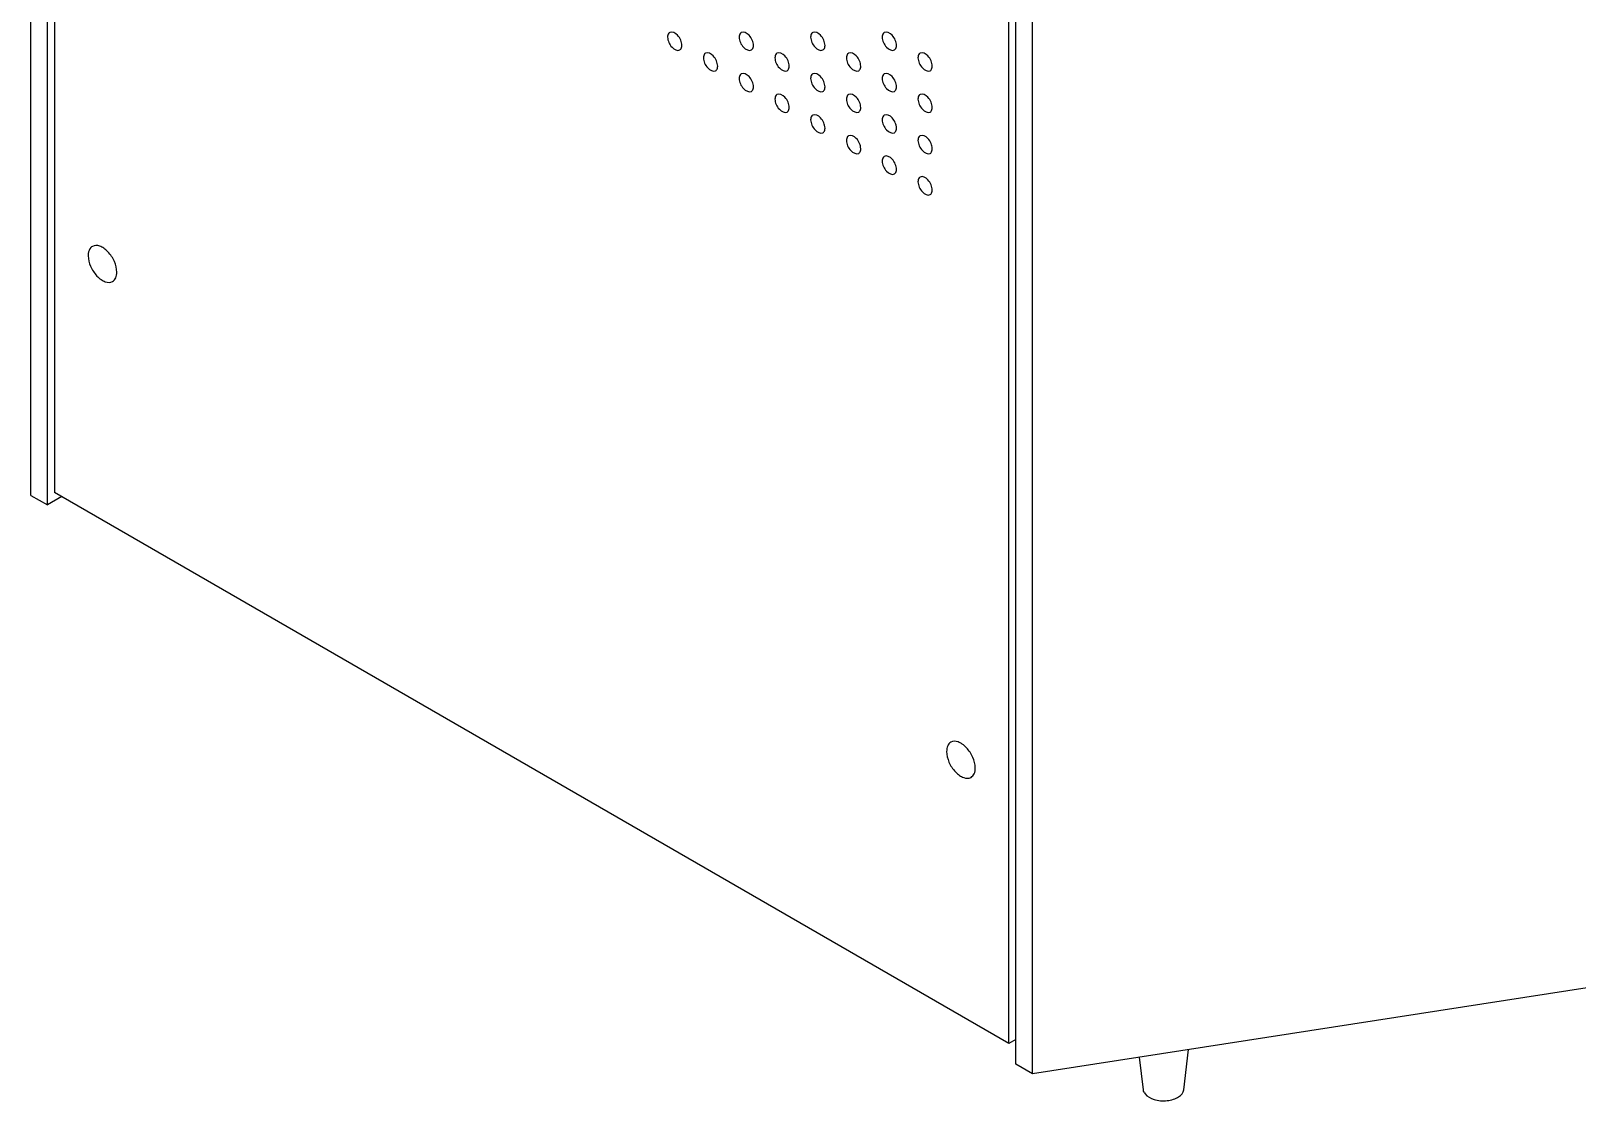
# Model space of a CAD drawing. Header units: millimetres. Extents: x 0 to 1189, y 0 to 841.
# Drawn here: x 858.2 to 1011.1, y 216 to 321.7 of the extents above; entities that cross this region are included whole.
import ezdxf

# ---------------------------------------------------------------- set-up
doc = ezdxf.new("R2010")
doc.units = ezdxf.units.MM
doc.header["$LTSCALE"] = 65.395
doc.layers.get('0').update_dxf_attribs({"linetype": 'CONTINUOUS'})
doc.layers.add('AXIS', color=7, linetype='CONTINUOUS')
doc.layers.add('SURFACES', color=7, linetype='CONTINUOUS')

msp = doc.modelspace()

# ---------------------------------------------------------------- linework, layer by layer
at = {"color": 7, "linetype": 'Continuous'}
for p, q in [((858.23, 275.83), (858.23, 553.44)), ((859.86, 274.89), (859.86, 552.5)), ((860.57, 551.28), (860.57, 276.12)), ((954.88, 221.66), (954.88, 496.82)), ((858.23, 275.83), (859.86, 274.89)), ((861.28, 275.71), (859.86, 274.89)), ((954.88, 221.66), (860.57, 276.12)), ((955.59, 222.07), (954.88, 221.66))]:
    msp.add_line(p, q, dxfattribs=at)
at = {"layer": 'AXIS', "color": 7, "linetype": 'Continuous'}
for p, q in [((968.19, 217.09), (967.8, 220.32)), ((972.18, 217.09), (972.65, 221.07))]:
    msp.add_line(p, q, dxfattribs=at)
for points, knots in [([(921.37, 321.56), (921.33, 321.54), (921.2, 321.42), (921.16, 321.23), (921.16, 321.1)], [0, 0, 0, 0, 0.220867, 1, 1, 1, 1]), ([(921.16, 321.1), (921.16, 320.92), (921.27, 320.55), (921.58, 320.02), (922.13, 319.69), (922.37, 319.83)], [0, 0, 0, 0, 0.277753, 0.577543, 1, 1, 1, 1]), ([(922.57, 320.28), (922.57, 320.46), (922.47, 320.84), (922.16, 321.36), (921.6, 321.69), (921.37, 321.56)], [0, 0, 0, 0, 0.277753, 0.577543, 1, 1, 1, 1]), ([(928.44, 321.56), (928.41, 321.54), (928.27, 321.42), (928.23, 321.23), (928.23, 321.1)], [0, 0, 0, 0, 0.220867, 1, 1, 1, 1]), ([(928.23, 321.1), (928.23, 320.92), (928.34, 320.55), (928.65, 320.02), (929.2, 319.69), (929.44, 319.83)], [0, 0, 0, 0, 0.277753, 0.577543, 1, 1, 1, 1]), ([(929.65, 320.28), (929.65, 320.46), (929.54, 320.84), (929.23, 321.36), (928.67, 321.69), (928.44, 321.56)], [0, 0, 0, 0, 0.277753, 0.577543, 1, 1, 1, 1]), ([(935.51, 321.56), (935.48, 321.54), (935.34, 321.42), (935.3, 321.23), (935.3, 321.1)], [0, 0, 0, 0, 0.220867, 1, 1, 1, 1]), ([(935.3, 321.1), (935.3, 320.92), (935.41, 320.55), (935.72, 320.02), (936.28, 319.69), (936.51, 319.83)], [0, 0, 0, 0, 0.277753, 0.577543, 1, 1, 1, 1]), ([(936.72, 320.28), (936.72, 320.46), (936.61, 320.84), (936.3, 321.36), (935.74, 321.69), (935.51, 321.56)], [0, 0, 0, 0, 0.277753, 0.577543, 1, 1, 1, 1]), ([(942.58, 321.56), (942.55, 321.54), (942.41, 321.42), (942.37, 321.23), (942.37, 321.1)], [0, 0, 0, 0, 0.220867, 1, 1, 1, 1]), ([(942.37, 321.1), (942.37, 320.92), (942.48, 320.55), (942.79, 320.02), (943.35, 319.69), (943.58, 319.83)], [0, 0, 0, 0, 0.277753, 0.577543, 1, 1, 1, 1]), ([(943.79, 320.28), (943.79, 320.46), (943.68, 320.84), (943.37, 321.36), (942.82, 321.69), (942.58, 321.56)], [0, 0, 0, 0, 0.277753, 0.577543, 1, 1, 1, 1]), ([(922.37, 319.83), (922.4, 319.85), (922.54, 319.96), (922.57, 320.15), (922.57, 320.28)], [0, 0, 0, 0, 0.220867, 1, 1, 1, 1]), ([(924.9, 319.52), (924.87, 319.5), (924.74, 319.38), (924.7, 319.19), (924.7, 319.06)], [0, 0, 0, 0, 0.220867, 1, 1, 1, 1]), ([(926.11, 318.24), (926.11, 318.42), (926, 318.8), (925.69, 319.32), (925.14, 319.65), (924.9, 319.52)], [0, 0, 0, 0, 0.277753, 0.577543, 1, 1, 1, 1]), ([(929.44, 319.83), (929.47, 319.85), (929.61, 319.96), (929.65, 320.15), (929.65, 320.28)], [0, 0, 0, 0, 0.220867, 1, 1, 1, 1]), ([(931.97, 319.52), (931.94, 319.5), (931.81, 319.38), (931.77, 319.19), (931.77, 319.06)], [0, 0, 0, 0, 0.220867, 1, 1, 1, 1]), ([(933.18, 318.24), (933.18, 318.42), (933.08, 318.8), (932.76, 319.32), (932.21, 319.65), (931.97, 319.52)], [0, 0, 0, 0, 0.277753, 0.577543, 1, 1, 1, 1]), ([(936.51, 319.83), (936.54, 319.85), (936.68, 319.96), (936.72, 320.15), (936.72, 320.28)], [0, 0, 0, 0, 0.220867, 1, 1, 1, 1]), ([(939.04, 319.52), (939.01, 319.5), (938.88, 319.38), (938.84, 319.19), (938.84, 319.06)], [0, 0, 0, 0, 0.220867, 1, 1, 1, 1]), ([(940.25, 318.24), (940.25, 318.42), (940.15, 318.8), (939.83, 319.32), (939.28, 319.65), (939.04, 319.52)], [0, 0, 0, 0, 0.277753, 0.577543, 1, 1, 1, 1]), ([(943.58, 319.83), (943.61, 319.85), (943.75, 319.96), (943.79, 320.15), (943.79, 320.28)], [0, 0, 0, 0, 0.220867, 1, 1, 1, 1]), ([(946.12, 319.52), (946.08, 319.5), (945.95, 319.38), (945.91, 319.19), (945.91, 319.06)], [0, 0, 0, 0, 0.220867, 1, 1, 1, 1]), ([(947.32, 318.24), (947.32, 318.42), (947.22, 318.8), (946.9, 319.32), (946.35, 319.65), (946.12, 319.52)], [0, 0, 0, 0, 0.277753, 0.577543, 1, 1, 1, 1]), ([(924.7, 319.06), (924.7, 318.88), (924.8, 318.51), (925.12, 317.98), (925.67, 317.65), (925.9, 317.78)], [0, 0, 0, 0, 0.277753, 0.577543, 1, 1, 1, 1]), ([(925.9, 317.78), (925.94, 317.8), (926.07, 317.92), (926.11, 318.11), (926.11, 318.24)], [0, 0, 0, 0, 0.220867, 1, 1, 1, 1]), ([(931.77, 319.06), (931.77, 318.88), (931.87, 318.51), (932.19, 317.98), (932.74, 317.65), (932.98, 317.78)], [0, 0, 0, 0, 0.277753, 0.577543, 1, 1, 1, 1]), ([(932.98, 317.78), (933.01, 317.8), (933.14, 317.92), (933.18, 318.11), (933.18, 318.24)], [0, 0, 0, 0, 0.220867, 1, 1, 1, 1]), ([(938.84, 319.06), (938.84, 318.88), (938.94, 318.51), (939.26, 317.98), (939.81, 317.65), (940.05, 317.78)], [0, 0, 0, 0, 0.277753, 0.577543, 1, 1, 1, 1]), ([(940.05, 317.78), (940.08, 317.8), (940.21, 317.92), (940.25, 318.11), (940.25, 318.24)], [0, 0, 0, 0, 0.220867, 1, 1, 1, 1]), ([(945.91, 319.06), (945.91, 318.88), (946.02, 318.51), (946.33, 317.98), (946.88, 317.65), (947.12, 317.78)], [0, 0, 0, 0, 0.277753, 0.577543, 1, 1, 1, 1]), ([(947.12, 317.78), (947.15, 317.8), (947.28, 317.92), (947.32, 318.11), (947.32, 318.24)], [0, 0, 0, 0, 0.220867, 1, 1, 1, 1]), ([(928.44, 317.47), (928.41, 317.46), (928.27, 317.34), (928.23, 317.15), (928.23, 317.02)], [0, 0, 0, 0, 0.220867, 1, 1, 1, 1]), ([(928.23, 317.02), (928.23, 316.84), (928.34, 316.46), (928.65, 315.94), (929.2, 315.61), (929.44, 315.74)], [0, 0, 0, 0, 0.277753, 0.577543, 1, 1, 1, 1]), ([(929.65, 316.2), (929.65, 316.38), (929.54, 316.75), (929.23, 317.28), (928.67, 317.61), (928.44, 317.47)], [0, 0, 0, 0, 0.277753, 0.577543, 1, 1, 1, 1]), ([(935.51, 317.47), (935.48, 317.46), (935.34, 317.34), (935.3, 317.15), (935.3, 317.02)], [0, 0, 0, 0, 0.220867, 1, 1, 1, 1]), ([(935.3, 317.02), (935.3, 316.84), (935.41, 316.46), (935.72, 315.94), (936.28, 315.61), (936.51, 315.74)], [0, 0, 0, 0, 0.277753, 0.577543, 1, 1, 1, 1]), ([(936.72, 316.2), (936.72, 316.38), (936.61, 316.75), (936.3, 317.28), (935.74, 317.61), (935.51, 317.47)], [0, 0, 0, 0, 0.277753, 0.577543, 1, 1, 1, 1]), ([(942.58, 317.47), (942.55, 317.46), (942.41, 317.34), (942.37, 317.15), (942.37, 317.02)], [0, 0, 0, 0, 0.220867, 1, 1, 1, 1]), ([(942.37, 317.02), (942.37, 316.84), (942.48, 316.46), (942.79, 315.94), (943.35, 315.61), (943.58, 315.74)], [0, 0, 0, 0, 0.277753, 0.577543, 1, 1, 1, 1]), ([(943.79, 316.2), (943.79, 316.38), (943.68, 316.75), (943.37, 317.28), (942.82, 317.61), (942.58, 317.47)], [0, 0, 0, 0, 0.277753, 0.577543, 1, 1, 1, 1]), ([(929.44, 315.74), (929.47, 315.76), (929.61, 315.88), (929.65, 316.07), (929.65, 316.2)], [0, 0, 0, 0, 0.220867, 1, 1, 1, 1]), ([(931.97, 315.43), (931.94, 315.41), (931.81, 315.3), (931.77, 315.11), (931.77, 314.98)], [0, 0, 0, 0, 0.220867, 1, 1, 1, 1]), ([(931.77, 314.98), (931.77, 314.8), (931.87, 314.42), (932.19, 313.9), (932.74, 313.57), (932.98, 313.7)], [0, 0, 0, 0, 0.277753, 0.577543, 1, 1, 1, 1]), ([(933.18, 314.16), (933.18, 314.34), (933.08, 314.71), (932.76, 315.24), (932.21, 315.57), (931.97, 315.43)], [0, 0, 0, 0, 0.277753, 0.577543, 1, 1, 1, 1]), ([(936.51, 315.74), (936.54, 315.76), (936.68, 315.88), (936.72, 316.07), (936.72, 316.2)], [0, 0, 0, 0, 0.220867, 1, 1, 1, 1]), ([(939.04, 315.43), (939.01, 315.41), (938.88, 315.3), (938.84, 315.11), (938.84, 314.98)], [0, 0, 0, 0, 0.220867, 1, 1, 1, 1]), ([(938.84, 314.98), (938.84, 314.8), (938.94, 314.42), (939.26, 313.9), (939.81, 313.57), (940.05, 313.7)], [0, 0, 0, 0, 0.277753, 0.577543, 1, 1, 1, 1]), ([(940.25, 314.16), (940.25, 314.34), (940.15, 314.71), (939.83, 315.24), (939.28, 315.57), (939.04, 315.43)], [0, 0, 0, 0, 0.277753, 0.577543, 1, 1, 1, 1]), ([(943.58, 315.74), (943.61, 315.76), (943.75, 315.88), (943.79, 316.07), (943.79, 316.2)], [0, 0, 0, 0, 0.220867, 1, 1, 1, 1]), ([(946.12, 315.43), (946.08, 315.41), (945.95, 315.3), (945.91, 315.11), (945.91, 314.98)], [0, 0, 0, 0, 0.220867, 1, 1, 1, 1]), ([(945.91, 314.98), (945.91, 314.8), (946.02, 314.42), (946.33, 313.9), (946.88, 313.57), (947.12, 313.7)], [0, 0, 0, 0, 0.277753, 0.577543, 1, 1, 1, 1]), ([(947.32, 314.16), (947.32, 314.34), (947.22, 314.71), (946.9, 315.24), (946.35, 315.57), (946.12, 315.43)], [0, 0, 0, 0, 0.277753, 0.577543, 1, 1, 1, 1]), ([(932.98, 313.7), (933.01, 313.72), (933.14, 313.84), (933.18, 314.03), (933.18, 314.16)], [0, 0, 0, 0, 0.220867, 1, 1, 1, 1]), ([(935.51, 313.39), (935.48, 313.37), (935.34, 313.26), (935.3, 313.07), (935.3, 312.94)], [0, 0, 0, 0, 0.220867, 1, 1, 1, 1]), ([(936.72, 312.12), (936.72, 312.3), (936.61, 312.67), (936.3, 313.2), (935.74, 313.53), (935.51, 313.39)], [0, 0, 0, 0, 0.277753, 0.577543, 1, 1, 1, 1]), ([(940.05, 313.7), (940.08, 313.72), (940.21, 313.84), (940.25, 314.03), (940.25, 314.16)], [0, 0, 0, 0, 0.220867, 1, 1, 1, 1]), ([(942.58, 313.39), (942.55, 313.37), (942.41, 313.26), (942.37, 313.07), (942.37, 312.94)], [0, 0, 0, 0, 0.220867, 1, 1, 1, 1]), ([(943.79, 312.12), (943.79, 312.3), (943.68, 312.67), (943.37, 313.2), (942.82, 313.53), (942.58, 313.39)], [0, 0, 0, 0, 0.277753, 0.577543, 1, 1, 1, 1]), ([(947.12, 313.7), (947.15, 313.72), (947.28, 313.84), (947.32, 314.03), (947.32, 314.16)], [0, 0, 0, 0, 0.220867, 1, 1, 1, 1]), ([(935.3, 312.94), (935.3, 312.76), (935.41, 312.38), (935.72, 311.86), (936.28, 311.52), (936.51, 311.66)], [0, 0, 0, 0, 0.277753, 0.577543, 1, 1, 1, 1]), ([(936.51, 311.66), (936.54, 311.68), (936.68, 311.79), (936.72, 311.98), (936.72, 312.12)], [0, 0, 0, 0, 0.220867, 1, 1, 1, 1]), ([(942.37, 312.94), (942.37, 312.76), (942.48, 312.38), (942.79, 311.86), (943.35, 311.52), (943.58, 311.66)], [0, 0, 0, 0, 0.277753, 0.577543, 1, 1, 1, 1]), ([(943.58, 311.66), (943.61, 311.68), (943.75, 311.79), (943.79, 311.98), (943.79, 312.12)], [0, 0, 0, 0, 0.220867, 1, 1, 1, 1]), ([(939.04, 311.35), (939.01, 311.33), (938.88, 311.22), (938.84, 311.03), (938.84, 310.89)], [0, 0, 0, 0, 0.220867, 1, 1, 1, 1]), ([(938.84, 310.89), (938.84, 310.72), (938.94, 310.34), (939.26, 309.81), (939.81, 309.48), (940.05, 309.62)], [0, 0, 0, 0, 0.277753, 0.577543, 1, 1, 1, 1]), ([(940.25, 310.08), (940.25, 310.26), (940.15, 310.63), (939.83, 311.16), (939.28, 311.49), (939.04, 311.35)], [0, 0, 0, 0, 0.277753, 0.577543, 1, 1, 1, 1]), ([(946.12, 311.35), (946.08, 311.33), (945.95, 311.22), (945.91, 311.03), (945.91, 310.89)], [0, 0, 0, 0, 0.220867, 1, 1, 1, 1]), ([(945.91, 310.89), (945.91, 310.72), (946.02, 310.34), (946.33, 309.81), (946.88, 309.48), (947.12, 309.62)], [0, 0, 0, 0, 0.277753, 0.577543, 1, 1, 1, 1]), ([(947.32, 310.08), (947.32, 310.26), (947.22, 310.63), (946.9, 311.16), (946.35, 311.49), (946.12, 311.35)], [0, 0, 0, 0, 0.277753, 0.577543, 1, 1, 1, 1]), ([(940.05, 309.62), (940.08, 309.64), (940.21, 309.75), (940.25, 309.94), (940.25, 310.08)], [0, 0, 0, 0, 0.220867, 1, 1, 1, 1]), ([(942.58, 309.31), (942.55, 309.29), (942.41, 309.18), (942.37, 308.99), (942.37, 308.85)], [0, 0, 0, 0, 0.220867, 1, 1, 1, 1]), ([(942.37, 308.85), (942.37, 308.67), (942.48, 308.3), (942.79, 307.77), (943.35, 307.44), (943.58, 307.58)], [0, 0, 0, 0, 0.277753, 0.577543, 1, 1, 1, 1]), ([(943.79, 308.04), (943.79, 308.21), (943.68, 308.59), (943.37, 309.12), (942.82, 309.45), (942.58, 309.31)], [0, 0, 0, 0, 0.277753, 0.577543, 1, 1, 1, 1]), ([(947.12, 309.62), (947.15, 309.64), (947.28, 309.75), (947.32, 309.94), (947.32, 310.08)], [0, 0, 0, 0, 0.220867, 1, 1, 1, 1]), ([(943.58, 307.58), (943.61, 307.6), (943.75, 307.71), (943.79, 307.9), (943.79, 308.04)], [0, 0, 0, 0, 0.220867, 1, 1, 1, 1]), ([(946.12, 307.27), (946.08, 307.25), (945.95, 307.14), (945.91, 306.95), (945.91, 306.81)], [0, 0, 0, 0, 0.220867, 1, 1, 1, 1]), ([(947.32, 306), (947.32, 306.17), (947.22, 306.55), (946.9, 307.07), (946.35, 307.41), (946.12, 307.27)], [0, 0, 0, 0, 0.277753, 0.577543, 1, 1, 1, 1]), ([(945.91, 306.81), (945.91, 306.63), (946.02, 306.26), (946.33, 305.73), (946.88, 305.4), (947.12, 305.54)], [0, 0, 0, 0, 0.277753, 0.577543, 1, 1, 1, 1]), ([(947.12, 305.54), (947.15, 305.56), (947.28, 305.67), (947.32, 305.86), (947.32, 306)], [0, 0, 0, 0, 0.220867, 1, 1, 1, 1]), ([(864.3, 300.43), (864.24, 300.4), (864.02, 300.22), (863.92, 299.93), (863.9, 299.72)], [0, 0, 0, 0, 0.227777, 1, 1, 1, 1]), ([(866.71, 297.88), (866.71, 298.24), (866.52, 298.98), (866.01, 299.76), (865.46, 300.24), (864.97, 300.52), (864.51, 300.55), (864.3, 300.43)], [0, 0, 0, 0, 0.271099, 0.563793, 0.698524, 0.816708, 1, 1, 1, 1]), ([(863.89, 299.51), (863.89, 299.15), (864.08, 298.41), (864.59, 297.63), (865.13, 297.15), (865.63, 296.87), (866.09, 296.84), (866.3, 296.96)], [0, 0, 0, 0, 0.271099, 0.563793, 0.698524, 0.816708, 1, 1, 1, 1]), ([(866.3, 296.96), (866.43, 297.04), (866.67, 297.33), (866.71, 297.69), (866.71, 297.88)], [0, 0, 0, 0, 0.44925, 1, 1, 1, 1]), ([(949.15, 251.44), (949.02, 251.36), (948.78, 251.07), (948.74, 250.71), (948.74, 250.52)], [0, 0, 0, 0, 0.44925, 1, 1, 1, 1]), ([(951.57, 248.89), (951.57, 249.25), (951.37, 249.99), (950.86, 250.77), (950.32, 251.25), (949.82, 251.54), (949.36, 251.56), (949.15, 251.44)], [0, 0, 0, 0, 0.271099, 0.563793, 0.698524, 0.816708, 1, 1, 1, 1]), ([(948.74, 250.52), (948.74, 250.17), (948.93, 249.42), (949.44, 248.64), (949.99, 248.16), (950.48, 247.88), (950.94, 247.85), (951.15, 247.97)], [0, 0, 0, 0, 0.271099, 0.563793, 0.698524, 0.816708, 1, 1, 1, 1]), ([(951.15, 247.97), (951.29, 248.05), (951.52, 248.34), (951.57, 248.7), (951.57, 248.89)], [0, 0, 0, 0, 0.44925, 1, 1, 1, 1]), ([(968.35, 216.7), (968.57, 216.43), (969.31, 216.05), (970.32, 215.97), (971.14, 216.14), (971.77, 216.4), (972.15, 216.81), (972.18, 217.1)], [0, 0, 0, 0, 0.237661, 0.531446, 0.675872, 0.805033, 1, 1, 1, 1])]:
    msp.add_open_spline(points, degree=3, knots=knots, dxfattribs=at)
for points in [[(863.9, 299.72), (863.89, 299.65), (863.89, 299.58), (863.89, 299.51)], [(968.25, 216.87), (968.22, 216.94), (968.2, 217.01), (968.19, 217.09)], [(968.25, 216.87), (968.28, 216.81), (968.31, 216.76), (968.35, 216.7)]]:
    msp.add_open_spline(points, degree=3, dxfattribs=at)
at = {"layer": 'SURFACES', "color": 7, "linetype": 'Continuous'}
for p, q in [((957.22, 218.68), (957.22, 499.56)), ((955.59, 219.62), (955.59, 497.23)), ((1022.69, 228.81), (957.22, 218.68)), ((957.22, 218.68), (955.59, 219.62))]:
    msp.add_line(p, q, dxfattribs=at)

doc.saveas('drawing.dxf')
